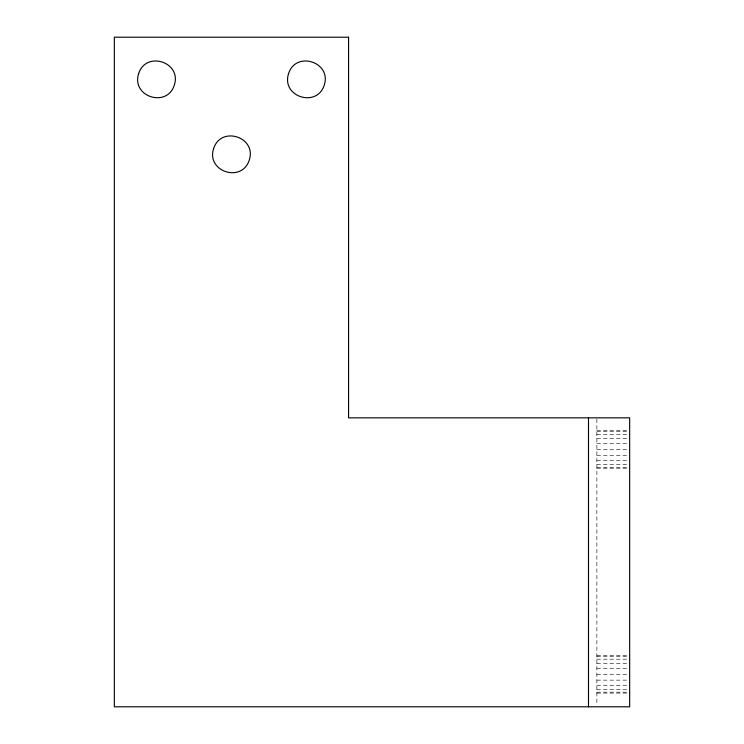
<?xml version="1.0" encoding="UTF-8"?>
<svg xmlns="http://www.w3.org/2000/svg" width="744" height="744" viewBox="0 0 744 744"><rect width="100%" height="100%" fill="white"/><g stroke="black" fill="none" stroke-linecap="round" stroke-linejoin="round"><path stroke-width="0.56" stroke-dasharray="3.72 2.79" d="M596.874 430.729L628.541 430.729M596.874 431.65L628.541 431.65M596.874 434.31L628.541 434.31M596.874 438.458L628.541 438.458M596.874 443.675L628.541 443.675M596.874 449.469L628.541 449.469M596.874 455.263L628.541 455.263M596.874 460.48L628.541 460.48M596.874 464.628L628.541 464.628M596.874 467.288L628.541 467.288M596.874 468.209L628.541 468.209M596.874 655.604L628.541 655.604M596.874 656.524L628.541 656.524M596.874 659.184L629.666 659.184M596.874 663.332L629.666 663.332M596.874 668.549L628.541 668.549M596.874 674.343L629.666 674.343M596.874 680.137L629.666 680.137M596.874 685.354L629.666 685.354M596.874 689.502L629.666 689.502M596.874 692.162L629.666 692.162M596.874 693.082L629.666 693.082M596.874 419.002L596.874 704.475"/><path stroke-width="1.12" d="M588.495 417.849L588.495 706.8M138.672 73.572C131.046 96.627 166.935 108.289 174.319 85.151C181.945 62.096 146.057 50.434 138.672 73.572M213.63 148.53C206.004 171.585 241.893 183.247 249.277 160.109C256.903 137.054 221.015 125.392 213.63 148.53M288.588 73.572C280.962 96.627 316.851 108.289 324.235 85.151C331.861 62.096 295.973 50.434 288.588 73.572M348.573 37.2L114.334 37.2L114.334 706.8L629.666 706.8L629.666 417.849L348.573 417.849L348.573 37.2"/></g></svg>
